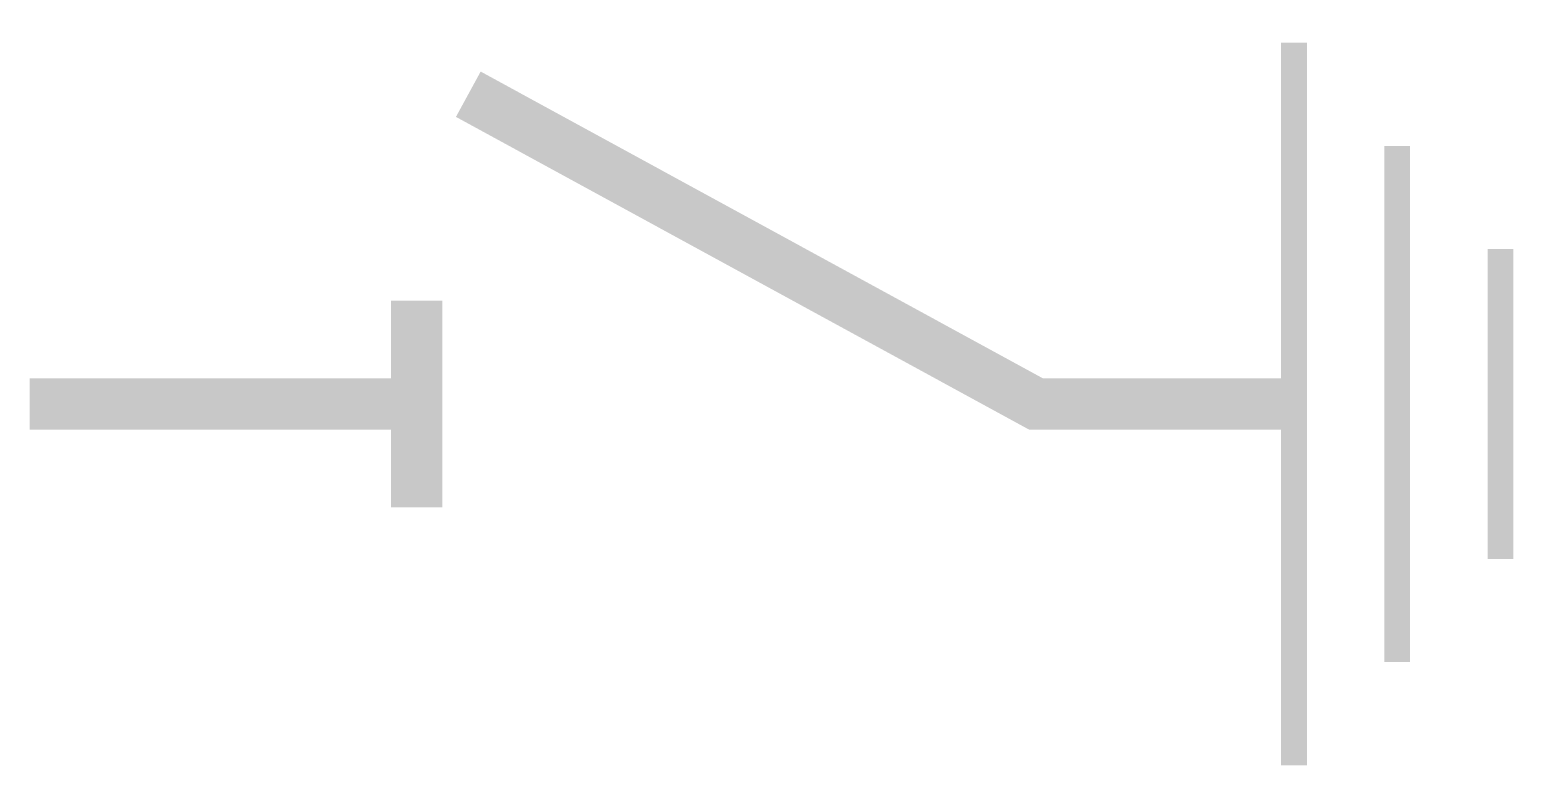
# Model space of a CAD drawing. Header units: millimetres. Extents: x 2072.65 to 2072.963, y 1193.11 to 1193.268.
import ezdxf

# ---------------------------------------------------------------- set-up
doc = ezdxf.new("R2010")
doc.units = ezdxf.units.MM

msp = doc.modelspace()

# ---------------------------------------------------------------- linework, layer by layer
at = {"color": 0, "linetype": 'Continuous'}
for points in [[(2072.9167, 1193.26551, 0.00544, 0.00544, 0), (2072.9167, 1193.11321, 0.00544, 0.00544, 0)], [(2072.74264, 1193.25463, 0.01088, 0.01088, 0), (2072.86231, 1193.18936, 0.01088, 0.01088, 0), (2072.9167, 1193.18936, 0.01088, 0.01088, 0)], [(2072.93845, 1193.24375, 0.00544, 0.00544, 0), (2072.93845, 1193.13497, 0.00544, 0.00544, 0)], [(2072.96021, 1193.22199, 0.00544, 0.00544, 0), (2072.96021, 1193.15672, 0.00544, 0.00544, 0)], [(2072.73176, 1193.1676, 0.01088, 0.01088, 0), (2072.73176, 1193.21111, 0.01088, 0.01088, 0)]]:
    msp.add_lwpolyline(points, format="xyseb", dxfattribs=at)
at = {"color": 0, "linetype": 'Continuous', "const_width": 0.01088}
msp.add_lwpolyline([(2072.65562, 1193.18394), (2072.65562, 1193.18936), (2072.73176, 1193.18936)], dxfattribs=at)

doc.saveas('drawing.dxf')
